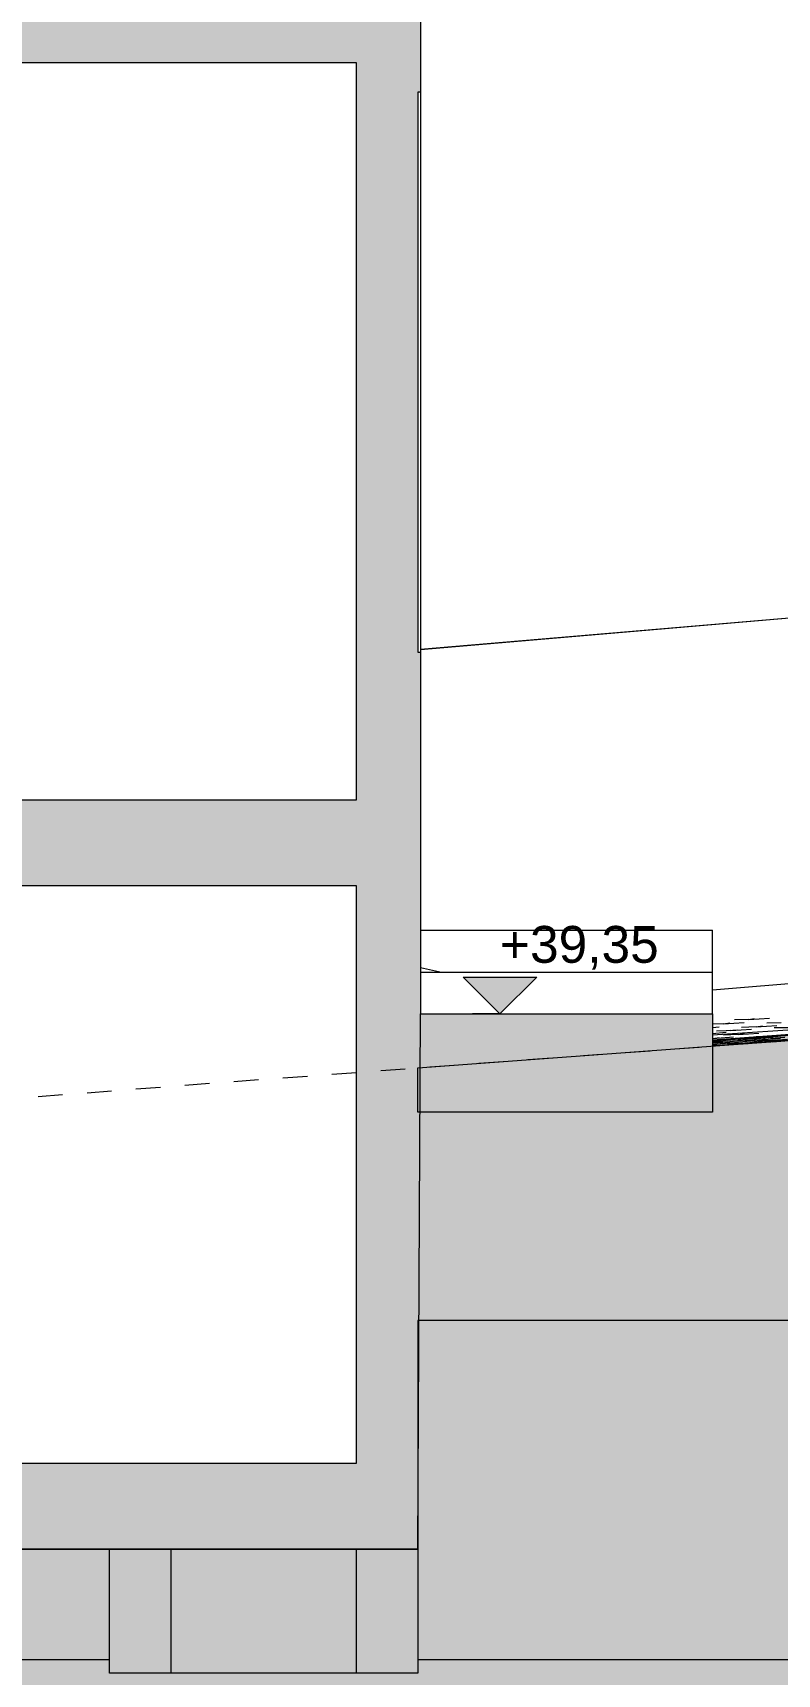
# Model space of a CAD drawing. Header units: metres. Extents: x -111189 to -108577, y -72951 to -72647.
# Drawn here: x -108911.23 to -108908.2, y -72945.52 to -72938.84 of the extents above; entities that cross this region are included whole.
import ezdxf

# ---------------------------------------------------------------- set-up
doc = ezdxf.new("R2010")
doc.units = ezdxf.units.M
doc.header["$MEASUREMENT"] = 0
doc.linetypes.add('Hidden Line', pattern=[0.13, 0.08, -0.05])
for name, color, linetype in [('00 - DESENHO 2D', 7, 'Continuous'), ('01 - TERRENO PROPOSTO', 7, 'Continuous'), ('02 - ESTRADAS', 7, 'Continuous'), ('03 - LAJES', 7, 'Continuous'), ('05 - PAREDES..35', 7, 'Continuous'), ('06 - ESCADAS _ GUARDAS', 7, 'Continuous'), ('06 - FORRA', 7, 'Continuous'), ('07 - MUROS', 7, 'Continuous'), ('12 - COTAS GERAIS', 7, 'Continuous')]:
    doc.layers.add(name, color=color, linetype=linetype)
doc.styles.add('ESTILO_GERADO_7', font='')
doc.styles.get('ESTILO_GERADO_7').set_extended_font_data('Helvetica')
doc.dimstyles.new('ESTILO_GERADO__5', dxfattribs={"dimtxt": 0.15, "dimasz": 0.114, "dimexe": 0.18, "dimexo": 0.0625, "dimgap": 0, "dimtad": 1, "dimzin": 0, "dimdsep": 46, "dimtxsty": 'ESTILO_GERADO_7', "dimblk": 'ARROWHEAD_2', "dimblk1": 'ARROWHEAD_2', "dimblk2": 'ARROWHEAD_2', "dimcen": 0.09, "dimse1": 1, "dimse2": 1, "dimclrd": 7, "dimclre": 7, "dimclrt": 7, "dimadec": 0, "dimazin": 0, "dimtfac": 1, "dimtdec": 4, "dimtmove": 0, "dimatfit": 3, "dimfxl": 1, "dimtolj": 1, "dimtzin": 0, "dimarcsym": 0})

# ---------------------------------------------------------------- blocks, each defined once
blk = doc.blocks.new('Corte Elem_461_1', base_point=(-108745.4296, -72941.9624))
at = {"layer": '03 - LAJES', "linetype": 'Continuous', "lineweight": 13}
blk.add_hatch(color=251, dxfattribs=at).paths.add_polyline_path([(-108916.8597, -72942.3124), (-108909.6597, -72942.3124), (-108909.6597, -72942.1124), (-108916.8597, -72942.1124)])
at = {"layer": '03 - LAJES', "color": 7, "linetype": 'Continuous', "lineweight": 20}
blk.add_line((-108909.9097, -72942.3124), (-108916.8597, -72942.3124), dxfattribs=at)
blk = doc.blocks.new('Corte Elem_463_1', base_point=(-108745.4296, -72941.9624))
at = {"layer": '05 - PAREDES..35', "linetype": 'Continuous', "lineweight": 13}
blk.add_hatch(color=251, dxfattribs=at).paths.add_polyline_path([(-108909.9097, -72938.9624), (-108909.9097, -72942.1124), (-108909.6597, -72942.1124), (-108909.6597, -72938.9624)])
at = {"layer": '05 - PAREDES..35', "color": 7, "linetype": 'Continuous', "lineweight": 20}
for p, q in [((-108909.9097, -72941.9624), (-108909.9097, -72938.9624)), ((-108909.6597, -72939.0824), (-108909.6597, -72941.3624))]:
    blk.add_line(p, q, dxfattribs=at)
blk = doc.blocks.new('Corte Elem_469_1', base_point=(-108745.4296, -72941.9624))
at = {"layer": '03 - LAJES', "linetype": 'Continuous', "lineweight": 13}
blk.add_hatch(color=251, dxfattribs=at).paths.add_polyline_path([(-108916.6097, -72942.1124), (-108909.9097, -72942.1124), (-108909.9097, -72941.9624), (-108916.6097, -72941.9624)])
at = {"layer": '03 - LAJES', "color": 7, "linetype": 'Continuous', "lineweight": 20}
blk.add_line((-108916.6097, -72941.9624), (-108909.9097, -72941.9624), dxfattribs=at)
blk = doc.blocks.new('Corte Elem_470_1', base_point=(-108745.4296, -72941.9624))
at = {"layer": '03 - LAJES', "linetype": 'Continuous', "lineweight": 13}
blk.add_hatch(color=251, dxfattribs=at).paths.add_polyline_path([(-108910.9097, -72938.7624), (-108916.8597, -72938.7624), (-108916.8597, -72938.9624), (-108910.9097, -72938.9624)])
at = {"layer": '03 - LAJES', "color": 7, "linetype": 'Continuous', "lineweight": 20}
blk.add_line((-108910.9097, -72938.9624), (-108916.6097, -72938.9624), dxfattribs=at)
blk = doc.blocks.new('Corte Elem_503_1', base_point=(-108745.4296, -72941.9624))
at = {"layer": '03 - LAJES', "linetype": 'Continuous', "lineweight": 13}
blk.add_hatch(color=251, dxfattribs=at).paths.add_polyline_path([(-108919.5646, -72944.8124), (-108919.5646, -72945.0124), (-108909.6597, -72945.0124), (-108909.6597, -72944.8124)])
at = {"layer": '03 - LAJES', "color": 7, "linetype": 'Continuous', "lineweight": 20}
for p, q in [((-108909.6597, -72944.8124), (-108909.6597, -72945.0124)), ((-108909.6597, -72945.0124), (-108919.5646, -72945.0124))]:
    blk.add_line(p, q, dxfattribs=at)
blk = doc.blocks.new('Corte Elem_506_1', base_point=(-108745.4296, -72941.9624))
at = {"linetype": 'Continuous', "lineweight": 13}
blk.add_hatch(color=251, dxfattribs=at).paths.add_polyline_path([(-108909.6597, -72942.3124), (-108909.9097, -72942.3124), (-108909.9097, -72944.8124), (-108909.6597, -72944.8124)])
at = {"color": 7, "linetype": 'Continuous', "lineweight": 20}
for p, q in [((-108909.9097, -72944.6624), (-108909.9097, -72942.3124)), ((-108909.6597, -72944.0824), (-108909.6597, -72944.8124))]:
    blk.add_line(p, q, dxfattribs=at)
blk = doc.blocks.new('Corte Elem_508_1', base_point=(-108745.4296, -72941.9624))
at = {"layer": '03 - LAJES', "linetype": 'Continuous', "lineweight": 13}
blk.add_hatch(color=251, dxfattribs=at).paths.add_polyline_path([(-108919.3146, -72944.8124), (-108909.9097, -72944.8124), (-108909.9097, -72944.6624), (-108919.3146, -72944.6624)])
at = {"layer": '03 - LAJES', "color": 7, "linetype": 'Continuous', "lineweight": 20}
blk.add_line((-108919.3146, -72944.6624), (-108909.9097, -72944.6624), dxfattribs=at)
blk = doc.blocks.new('Corte Elem_511_1', base_point=(-108745.4296, -72941.9624))
at = {"layer": '07 - MUROS', "color": 251, "linetype": 'Continuous', "lineweight": 13}
for p, q in [((-108909.6497, -72941.351), (-108907.6379, -72941.1788)), ((-108909.6497, -72941.3502), (-108907.6379, -72941.1788)), ((-108922.2797, -72945.4624), (-108910.996, -72945.4624)), ((-108910.996, -72945.4624), (-108910.9161, -72945.4624)), ((-108909.6597, -72945.4624), (-108904.9181, -72945.4624))]:
    blk.add_line(p, q, dxfattribs=at)
blk = doc.blocks.new('Corte Elem_533_1', base_point=(-108745.4296, -72941.9624))
at = {"layer": '03 - LAJES', "linetype": 'Continuous', "lineweight": 13}
blk.add_hatch(color=251, dxfattribs=at).paths.add_polyline_path([(-108909.6597, -72942.8341), (-108909.6597, -72943.0536), (-108908.4597, -72942.9646), (-108908.4597, -72942.8341)])
at = {"layer": '03 - LAJES', "color": 7, "linetype": 'Continuous', "lineweight": 20}
for p, q in [((-108909.6497, -72942.8341), (-108908.4597, -72942.8341)), ((-108908.4597, -72942.8341), (-108908.4597, -72942.9646)), ((-108908.4597, -72942.9646), (-108908.4597, -72943.2341)), ((-108909.6597, -72943.2341), (-108909.6597, -72943.0536)), ((-108908.4597, -72943.2341), (-108909.6597, -72943.2341))]:
    blk.add_line(p, q, dxfattribs=at)
blk = doc.blocks.new('Corte Elem_538_1', base_point=(-108745.4296, -72941.9624))
at = {"layer": '06 - FORRA', "linetype": 'Continuous', "lineweight": 13}
blk.add_hatch(color=251, dxfattribs=at).paths.add_polyline_path([(-108909.6597, -72942.8341), (-108909.6497, -72942.8341), (-108909.6497, -72941.3624), (-108909.6597, -72941.3624)])
at = {"layer": '06 - FORRA', "color": 7, "linetype": 'Continuous', "lineweight": 20}
for p, q in [((-108909.6597, -72941.3624), (-108909.6497, -72941.3624)), ((-108909.6497, -72941.3624), (-108909.6497, -72942.8341))]:
    blk.add_line(p, q, dxfattribs=at)
blk = doc.blocks.new('Corte Elem_575_1', base_point=(-108745.4296, -72941.9624))
at = {"layer": '03 - LAJES', "linetype": 'Continuous', "lineweight": 13}
blk.add_hatch(color=251, dxfattribs=at).paths.add_polyline_path([(-108909.6597, -72938.9624), (-108909.6597, -72938.6324), (-108910.9097, -72938.6324), (-108910.9097, -72938.9624)])
at = {"layer": '03 - LAJES', "color": 7, "linetype": 'Continuous', "lineweight": 20}
for p, q in [((-108910.9097, -72938.6324), (-108909.6597, -72938.6324)), ((-108909.9097, -72938.9624), (-108910.9097, -72938.9624))]:
    blk.add_line(p, q, dxfattribs=at)
blk = doc.blocks.new('Corte Elem_628_1', base_point=(-108745.4296, -72941.9624))
at = {"layer": '06 - FORRA', "color": 7, "linetype": 'Continuous', "lineweight": 13}
blk.add_line((-108909.6497, -72939.0824), (-108909.6497, -72941.3624), dxfattribs=at)
blk = doc.blocks.new('Corte Elem_630_1', base_point=(-108745.4296, -72941.9624))
at = {"layer": '06 - FORRA', "linetype": 'Continuous', "lineweight": 13}
blk.add_hatch(color=251, dxfattribs=at).paths.add_polyline_path([(-108909.6497, -72938.6324), (-108909.6597, -72938.6324), (-108909.6597, -72939.0824), (-108909.6497, -72939.0824)])
at = {"layer": '06 - FORRA', "color": 7, "linetype": 'Continuous', "lineweight": 20}
for p, q in [((-108909.6597, -72938.6324), (-108909.6497, -72938.6324)), ((-108909.6497, -72938.6324), (-108909.6497, -72939.0824)), ((-108909.6497, -72939.0824), (-108909.6597, -72939.0824))]:
    blk.add_line(p, q, dxfattribs=at)
blk = doc.blocks.new('Corte Elem_632_1', base_point=(-108745.4296, -72941.9624))
at = {"layer": '01 - TERRENO PROPOSTO', "linetype": 'Continuous', "lineweight": 13}
blk.add_hatch(color=251, dxfattribs=at).paths.add_polyline_path([(-108909.6597, -72943.0536), (-108909.6597, -72944.0824), (-108904.8593, -72944.0824), (-108904.8593, -72942.7462), (-108906.1974, -72942.8059), (-108908.3747, -72942.9583)])
at = {"layer": '01 - TERRENO PROPOSTO', "color": 251, "linetype": 'Continuous', "lineweight": 13}
blk.add_line((-108907.7859, -72942.6824), (-108908.4597, -72942.7378), dxfattribs=at)
at = {"layer": '01 - TERRENO PROPOSTO', "color": 7, "linetype": 'Continuous', "lineweight": 13}
for p, q in [((-108908.4597, -72942.9442), (-108904.9497, -72942.6824)), ((-108904.9497, -72942.6824), (-108908.4597, -72942.9412)), ((-108905.0038, -72942.6864), (-108908.4597, -72942.921)), ((-108908.415, -72942.8752), (-108908.4597, -72942.876)), ((-108908.4597, -72942.8889), (-108908.4334, -72942.8872)), ((-108908.4052, -72942.9028), (-108908.4444, -72942.904)), ((-108908.415, -72942.8752), (-108908.3306, -72942.8698)), ((-108908.415, -72942.8752), (-108908.3893, -72942.8708)), ((-108908.3856, -72942.9016), (-108908.4052, -72942.9028)), ((-108908.3856, -72942.9016), (-108908.3012, -72942.8962)), ((-108908.3856, -72942.9016), (-108908.3779, -72942.9011)), ((-108908.3779, -72942.9011), (-108908.3599, -72942.8985)), ((-108908.3122, -72942.8575), (-108908.371, -72942.8578)), ((-108908.2828, -72942.8871), (-108908.3416, -72942.8889)), ((-108908.3122, -72942.8575), (-108908.2277, -72942.8521)), ((-108908.3122, -72942.8575), (-108908.2911, -72942.8533)), ((-108908.2828, -72942.8871), (-108908.1983, -72942.8815)), ((-108908.2828, -72942.8871), (-108908.2571, -72942.8833)), ((-108908.18, -72942.871), (-108908.2387, -72942.872)), ((-108908.1506, -72942.8903), (-108908.2093, -72942.8911)), ((-108908.4597, -72942.9134), (-108908.404, -72942.9092)), ((-108908.4591, -72942.9347), (-108908.4597, -72942.9347)), ((-108908.4597, -72942.9466), (-108908.448, -72942.9458)), ((-108908.4597, -72942.952), (-108908.4186, -72942.9489)), ((-108908.4597, -72942.9576), (-108908.3892, -72942.9522)), ((-108908.4597, -72942.9572), (-108908.448, -72942.9561)), ((-108908.4543, -72942.9625), (-108908.4597, -72942.9628)), ((-108908.4591, -72942.9347), (-108908.3746, -72942.9282)), ((-108908.4591, -72942.9347), (-108908.4334, -72942.9307)), ((-108908.4003, -72942.9455), (-108908.459, -72942.9496)), ((-108908.4443, -72942.9618), (-108908.4543, -72942.9625)), ((-108908.4443, -72942.9618), (-108908.3973, -72942.9582)), ((-108908.4443, -72942.9618), (-108908.441, -72942.9615)), ((-108908.441, -72942.9615), (-108908.4379, -72942.9612)), ((-108908.4379, -72942.9612), (-108908.4186, -72942.9595)), ((-108908.3709, -72942.9487), (-108908.4296, -72942.9527)), ((-108908.3562, -72942.9186), (-108908.415, -72942.9211)), ((-108908.4003, -72942.9455), (-108908.3158, -72942.9391)), ((-108908.4003, -72942.9455), (-108908.3746, -72942.9432)), ((-108908.3415, -72942.9527), (-108908.4003, -72942.9566)), ((-108908.3974, -72942.9582), (-108908.3598, -72942.9554)), ((-108908.3709, -72942.9487), (-108908.2864, -72942.9423)), ((-108908.3709, -72942.9487), (-108908.3452, -72942.9463)), ((-108908.3121, -72942.9533), (-108908.3709, -72942.9575)), ((-108908.3562, -72942.9186), (-108908.2718, -72942.9121)), ((-108908.3562, -72942.9186), (-108908.3305, -72942.9146)), ((-108908.3453, -72942.939), (-108908.3562, -72942.9397)), ((-108908.2974, -72942.9358), (-108908.3453, -72942.939)), ((-108908.3415, -72942.9527), (-108908.257, -72942.9463)), ((-108908.3415, -72942.9527), (-108908.3158, -72942.9502)), ((-108908.3132, -72942.9422), (-108908.3268, -72942.9431)), ((-108908.2681, -72942.9392), (-108908.3132, -72942.9422)), ((-108908.3121, -72942.9533), (-108908.2276, -72942.947)), ((-108908.3121, -72942.9533), (-108908.2864, -72942.9512)), ((-108908.2974, -72942.9358), (-108908.213, -72942.9293)), ((-108908.2974, -72942.9358), (-108908.2823, -72942.9343)), ((-108908.2387, -72942.9431), (-108908.2974, -72942.947)), ((-108908.2555, -72942.9261), (-108908.2828, -72942.9273)), ((-108908.2823, -72942.9343), (-108908.2717, -72942.9333)), ((-108908.2681, -72942.9392), (-108908.1836, -72942.9327)), ((-108908.2681, -72942.9392), (-108908.2524, -72942.9376)), ((-108908.2093, -72942.945), (-108908.268, -72942.9492)), ((-108908.1946, -72942.9262), (-108908.2534, -72942.9298)), ((-108908.2524, -72942.9376), (-108908.2423, -72942.9367)), ((-108908.2387, -72942.9431), (-108908.1542, -72942.9367)), ((-108908.2387, -72942.9431), (-108908.2129, -72942.9406)), ((-108908.1652, -72942.9297), (-108908.224, -72942.9337)), ((-108908.212, -72942.9229), (-108908.1983, -72942.9208)), ((-108908.2093, -72942.945), (-108908.1248, -72942.9387)), ((-108908.2093, -72942.945), (-108908.1835, -72942.9429))]:
    blk.add_line(p, q, dxfattribs=at)
at = {"layer": '01 - TERRENO PROPOSTO', "color": 7, "linetype": 'Continuous', "lineweight": 20}
for p, q in [((-108908.3747, -72942.9583), (-108906.1974, -72942.8059)), ((-108909.6597, -72943.0536), (-108908.3747, -72942.9583)), ((-108904.863, -72944.0824), (-108909.6597, -72944.0824))]:
    blk.add_line(p, q, dxfattribs=at)
blk = doc.blocks.new('Corte Elem_663_1', base_point=(-108745.4296, -72941.9624))
at = {"layer": '06 - ESCADAS _ GUARDAS', "color": 251, "linetype": 'Continuous', "lineweight": 13}
for p, q in [((-108909.6497, -72942.6639), (-108908.4597, -72942.6639)), ((-108908.4597, -72942.6639), (-108908.4597, -72942.6436)), ((-108908.4597, -72942.8341), (-108908.4597, -72942.6639))]:
    blk.add_line(p, q, dxfattribs=at)
blk = doc.blocks.new('Corte Elem_664_1', base_point=(-108745.4296, -72941.9624))
at = {"layer": '06 - ESCADAS _ GUARDAS', "color": 251, "linetype": 'Continuous', "lineweight": 13}
for p in [(-108909.6497, -72942.4936), (-108908.4597, -72942.6436)]:
    blk.add_line(p, (-108908.4597, -72942.4936), dxfattribs=at)
blk = doc.blocks.new('Corte Elem_667_1', base_point=(-108745.4296, -72941.9624))
at = {"layer": '07 - MUROS', "color": 251, "linetype": 'Continuous', "lineweight": 13}
blk.add_line((-108909.6497, -72942.6458), (-108909.5642, -72942.6639), dxfattribs=at)
blk = doc.blocks.new('Corte Elem_748_1', base_point=(-108745.4296, -72941.9624))
at = {"color": 251, "linetype": 'Continuous', "lineweight": 13}
for p, q in [((-108909.9097, -72945.5184), (-108909.9097, -72945.0124)), ((-108909.6597, -72945.0124), (-108909.6597, -72945.5184)), ((-108909.6597, -72945.5184), (-108909.9097, -72945.5184))]:
    blk.add_line(p, q, dxfattribs=at)
blk = doc.blocks.new('Corte Elem_752_1', base_point=(-108745.4296, -72941.9624))
at = {"color": 251, "linetype": 'Continuous', "lineweight": 13}
blk.add_line((-108909.9097, -72945.5184), (-108910.6661, -72945.5184), dxfattribs=at)
blk = doc.blocks.new('Corte Elem_753_1', base_point=(-108745.4296, -72941.9624))
at = {"color": 251, "linetype": 'Continuous', "lineweight": 13}
for p, q in [((-108910.9161, -72945.5184), (-108910.9161, -72945.0124)), ((-108910.6661, -72945.0124), (-108910.6661, -72945.5184)), ((-108910.6661, -72945.5184), (-108910.9161, -72945.5184))]:
    blk.add_line(p, q, dxfattribs=at)
blk = doc.blocks.new('*D1362', base_point=(-108745.4296, -72941.9624))
at = {"layer": '12 - COTAS GERAIS', "color": 7, "linetype": 'Continuous', "lineweight": 5, "transparency": 16777216}
for p, q in [((-108911.4752, -72944.6191), (-108911.3252, -72944.7057)), ((-108911.4002, -72944.8124), (-108911.4002, -72944.6624)), ((-108911.4752, -72944.7691), (-108911.3252, -72944.8557)), ((-108911.2877, -72944.8124), (-108911.5127, -72944.8124)), ((-108911.4002, -72945.0124), (-108911.4002, -72944.8124))]:
    blk.add_line(p, q, dxfattribs=at)
blk = doc.blocks.new('ARROWHEAD_2')
at = {"color": 0, "linetype": 'Continuous', "lineweight": 0}
for p, q in [((-0.378, -0.655), (0.378, 0.655)), ((0, 0), (-1, 0))]:
    blk.add_line(p, q, dxfattribs=at)
blk = doc.blocks.new('*D1363', base_point=(-108745.4296, -72941.9624))
at = {"layer": '12 - COTAS GERAIS', "color": 7, "linetype": 'Continuous', "lineweight": 5, "transparency": 16777216}
for p, q in [((-108911.4752, -72942.2691), (-108911.3252, -72942.3557)), ((-108911.2877, -72942.3124), (-108911.5127, -72942.3124)), ((-108911.4002, -72944.6624), (-108911.4002, -72942.3124)), ((-108911.4752, -72944.6191), (-108911.3252, -72944.7057)), ((-108911.2877, -72944.6624), (-108911.5127, -72944.6624)), ((-108911.4002, -72944.8124), (-108911.4002, -72944.6624))]:
    blk.add_line(p, q, dxfattribs=at)
at = {"layer": '12 - COTAS GERAIS', "color": 7, "lineweight": 5, "transparency": 16777216, "char_height": 0.15, "attachment_point": 7, "rotation": 90, "style": 'ESTILO_GERADO_7'}
for s, insert in [('\\A1;{\\pql;\\fHelvetica|b0|i0|c0|p0;\\W1.000000;0,35}', (-108911.4302, -72942.7679)), ('\\A1;{\\pql;\\fHelvetica|b0|i0|c0|p0;\\W1.000000;2,35}', (-108911.4302, -72943.6935)), ('\\A1;{\\pql;\\fHelvetica|b0|i0|c0|p0;\\W1.000000;0,15}', (-108911.4302, -72944.6191))]:
    blk.add_mtext(s, dxfattribs=dict(at, insert=insert))
blk = doc.blocks.new('*D1367', base_point=(-108745.4296, -72941.9624))
at = {"layer": '12 - COTAS GERAIS', "color": 7, "linetype": 'Continuous', "lineweight": 5, "transparency": 16777216}
for p, q in [((-108911.2877, -72938.9624), (-108911.5127, -72938.9624)), ((-108911.4752, -72938.9191), (-108911.3252, -72939.0057)), ((-108911.4002, -72941.9624), (-108911.4002, -72938.9624)), ((-108911.2877, -72941.9624), (-108911.5127, -72941.9624)), ((-108911.4752, -72941.9191), (-108911.3252, -72942.0057)), ((-108911.4002, -72942.0358), (-108911.4002, -72941.9624))]:
    blk.add_line(p, q, dxfattribs=at)
at = {"layer": '12 - COTAS GERAIS', "color": 7, "lineweight": 5, "transparency": 16777216, "char_height": 0.15, "attachment_point": 7, "rotation": 90, "style": 'ESTILO_GERADO_7'}
for s, insert in [('\\A1;{\\pql;\\fHelvetica|b0|i0|c0|p0;\\W1.000000;0,35}', (-108911.4302, -72939.4179)), ('\\A1;{\\pql;\\fHelvetica|b0|i0|c0|p0;\\W1.000000;3,00}', (-108911.4302, -72940.6685))]:
    blk.add_mtext(s, dxfattribs=dict(at, insert=insert))
blk = doc.blocks.new('Cota_13_1', base_point=(-108909.3258, -72942.8341))
at = {"layer": '12 - COTAS GERAIS', "linetype": 'Continuous', "lineweight": 5}
blk.add_hatch(color=7, dxfattribs=at).paths.add_polyline_path([(-108909.3258, -72942.8341), (-108909.1758, -72942.6841), (-108909.4758, -72942.6841)])
at = {"layer": '12 - COTAS GERAIS', "color": 7, "linetype": 'Continuous', "lineweight": 5}
for p, q in [((-108909.3258, -72942.8341), (-108909.4758, -72942.6841)), ((-108909.4758, -72942.6841), (-108909.1758, -72942.6841)), ((-108909.1758, -72942.6841), (-108909.3258, -72942.8341)), ((-108909.3258, -72942.8341), (-108909.4383, -72942.8341)), ((-108909.3258, -72942.8341), (-108909.2133, -72942.8341))]:
    blk.add_line(p, q, dxfattribs=at)
at = {"layer": '12 - COTAS GERAIS', "color": 7, "lineweight": 5, "insert": (-108909.3258, -72942.6541), "char_height": 0.15, "attachment_point": 7, "style": 'ESTILO_GERADO_7'}
blk.add_mtext('\\A1;{\\pql;\\fHelvetica|b0|i0|c0|p0;\\W1.000000;+39,35}', dxfattribs=at)

msp = doc.modelspace()

# ---------------------------------------------------------------- hatches: boundary and pattern name
at = {"layer": '00 - DESENHO 2D', "linetype": 'Continuous', "lineweight": 13}
msp.add_hatch(color=251, dxfattribs=at).paths.add_polyline_path([(-108924.3757, -72944.1993), (-108924.376, -72944.0481), (-108922.9333, -72944.0481), (-108922.9333, -72942.8516), (-108922.7331, -72942.8516), (-108922.7295, -72944.1418), (-108921.1266, -72944.0201), (-108919.6849, -72943.9144), (-108919.5646, -72943.9049), (-108919.5646, -72945.0124), (-108909.6597, -72945.0124), (-108909.6497, -72942.8341), (-108908.4597, -72942.8341), (-108908.4597, -72942.9436), (-108907.8781, -72942.9009), (-108906.7855, -72942.8472), (-108905.972, -72942.8207), (-108905.3249, -72942.7961), (-108904.8593, -72942.7784), (-108904.863, -72941.3159), (-108904.6636, -72941.3159), (-108904.6617, -72951.1791), (-108925.3846, -72951.1828), (-108925.3846, -72944.1993), (-108924.7848, -72944.1993)])

# ---------------------------------------------------------------- linework, layer by layer
at = {"layer": '00 - DESENHO 2D', "color": 7, "linetype": 'Continuous', "lineweight": 20, "flags": 128}
msp.add_lwpolyline([(-108904.6617, -72951.1791), (-108925.3846, -72951.1828), (-108925.3846, -72944.1993), (-108924.7848, -72944.1993), (-108924.3757, -72944.1993), (-108924.376, -72944.0481), (-108922.9333, -72944.0481), (-108922.9333, -72942.8516), (-108922.7331, -72942.8516), (-108922.7295, -72944.1418), (-108921.1266, -72944.0201), (-108919.6849, -72943.9144), (-108919.5646, -72943.9049), (-108919.5646, -72945.0124), (-108909.6597, -72945.0124), (-108909.6497, -72942.8341), (-108908.4597, -72942.8341), (-108908.4597, -72942.9436), (-108907.8781, -72942.9009)], dxfattribs=at)
at = {"layer": '02 - ESTRADAS', "color": 7, "linetype": 'Hidden Line', "lineweight": 20, "flags": 128}
msp.add_lwpolyline([(-108922.7452, -72944.141), (-108921.7478, -72944.0655), (-108920.9582, -72944.0078), (-108920.1183, -72943.9446), (-108919.5268, -72943.9034), (-108919.5285, -72943.883), (-108918.6672, -72943.7921), (-108917.2125, -72943.6824), (-108916.2496, -72943.5852), (-108914.1746, -72943.4105), (-108912.7008, -72943.283), (-108911.6831, -72943.2068), (-108910.4916, -72943.1153), (-108909.8392, -72943.0669), (-108908.9852, -72943.0036), (-108908.0613, -72942.9364), (-108906.9214, -72942.8566), (-108906.1712, -72942.8282), (-108905.5987, -72942.8066), (-108904.8593, -72942.7942), (-108904.6633, -72942.7923)], dxfattribs=at)

# ---------------------------------------------------------------- block references
at = {"lineweight": 0}
for name in ['Corte Elem_506_1', 'Corte Elem_753_1', 'Corte Elem_748_1', 'Corte Elem_752_1']:
    msp.add_blockref(name, (-108745.4296, -72941.9624), dxfattribs=at)
at = {"layer": '01 - TERRENO PROPOSTO', "lineweight": 0}
msp.add_blockref('Corte Elem_632_1', (-108745.4296, -72941.9624), dxfattribs=at)
at = {"layer": '03 - LAJES', "lineweight": 0}
for name in ['Corte Elem_575_1', 'Corte Elem_470_1', 'Corte Elem_469_1', 'Corte Elem_461_1', 'Corte Elem_533_1', 'Corte Elem_508_1', 'Corte Elem_503_1']:
    msp.add_blockref(name, (-108745.4296, -72941.9624), dxfattribs=at)
at = {"layer": '05 - PAREDES..35', "lineweight": 0}
msp.add_blockref('Corte Elem_463_1', (-108745.4296, -72941.9624), dxfattribs=at)
at = {"layer": '06 - ESCADAS _ GUARDAS', "lineweight": 0}
for name in ['Corte Elem_664_1', 'Corte Elem_663_1']:
    msp.add_blockref(name, (-108745.4296, -72941.9624), dxfattribs=at)
at = {"layer": '06 - FORRA', "lineweight": 0}
for name in ['Corte Elem_630_1', 'Corte Elem_628_1', 'Corte Elem_538_1']:
    msp.add_blockref(name, (-108745.4296, -72941.9624), dxfattribs=at)
at = {"layer": '07 - MUROS', "lineweight": 0}
for name in ['Corte Elem_511_1', 'Corte Elem_667_1']:
    msp.add_blockref(name, (-108745.4296, -72941.9624), dxfattribs=at)
at = {"layer": '12 - COTAS GERAIS', "color": 7, "linetype": 'Continuous', "lineweight": 5}
msp.add_blockref('Cota_13_1', (-108909.3258, -72942.8341), dxfattribs=at)

# ---------------------------------------------------------------- dimensions: what is measured, and where the dimension line sits
for base, p1, p2, picture, middle in [((-108911.4002, -72938.9624), (-108899.0919, -72941.9624), (-108913.8847, -72938.9624), '*D1367', (-108911.5052, -72940.4743)), ((-108911.4002, -72942.3124), (-108899.0919, -72944.6624), (-108913.2597, -72942.3124), '*D1363', (-108911.5052, -72943.4993)), ((-108911.4002, -72944.6624), (-108914.6121, -72944.8124), (-108899.0919, -72944.6624), '*D1362', (-108911.5052, -72944.4249))]:
    dim = msp.add_linear_dim(base=base, p1=p1, p2=p2, angle=90, dimstyle='ESTILO_GERADO__5', dxfattribs=at)
    dim.commit()
    dim.dimension.update_dxf_attribs({"geometry": picture, "text_midpoint": middle, "dimtype": 160, "text_rotation": 90})

doc.saveas('drawing.dxf')
